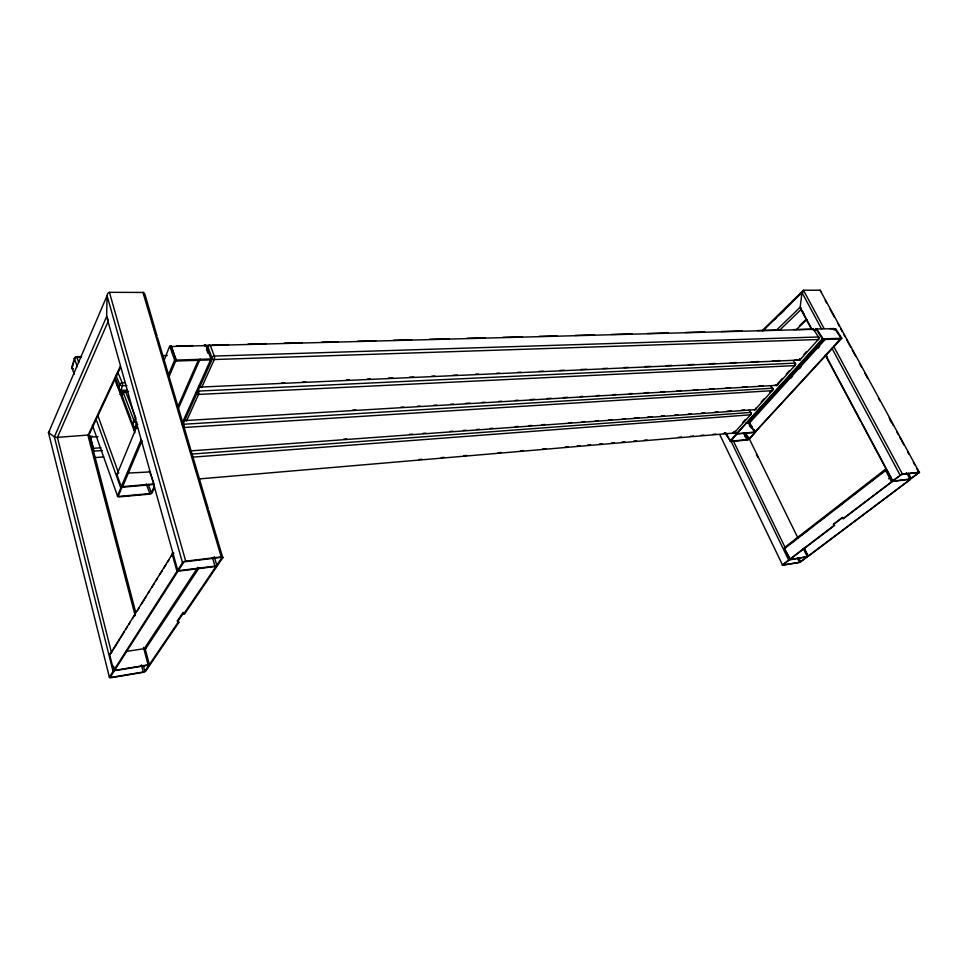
<?xml version="1.0" encoding="UTF-8"?>
<svg xmlns="http://www.w3.org/2000/svg" width="968" height="968" viewBox="0 0 968 968"><rect width="100%" height="100%" fill="white"/><g stroke="black" fill="none" stroke-linecap="round" stroke-linejoin="round"><path stroke-width="1.45" d="M800.621 307.279L801.117 308.611M118.338 496.027L121.665 487.933M123.19 392.318L134.31 421.443M110.279 677.237L113.994 671.284M800.064 359.273L800.209 358.596A1.803 0.738 -31.1 0 1 799.907 358.886M169.025 376.782L176.067 360.096L171.07 345.661L176.261 360.084L175.849 361.04L210.383 359.89L210.794 358.959L176.261 360.084M802.496 292.578L803.077 291.308M143.349 665.56L144.837 671.284L148.769 665.367M171.13 347.246L171.469 346.52L207.454 345.552L212.379 358.898L182.77 424.746M118.677 388.265L119.73 384.393L116.1 375.79M120.492 392.754L120.722 391.931L125.029 391.725M119.5 390.031A2.19 1.379 14 0 0 121.145 390.382L122.416 385.748A2.117 0.738 86.8 0 0 122.234 382.759L117.685 372.027M74.234 374.205L71.826 367.453L74.415 358.354A2.372 1.512 -15.9 0 1 77.15 356.684L81.566 356.551M72.346 367.416A2.359 1.5 -16 0 1 72.382 366.969L73.883 361.633M122.15 396.094L123.299 392.391M132.677 424.783L133.862 421.116A2.226 1.355 -19 0 1 135.883 419.604M134.032 430.373L134.673 428.425L137.577 428.243M136.73 421.624A2.154 0.762 86.3 0 1 136.573 422.568L135.145 426.961A2.226 1.512 15.7 0 1 132.834 426.114M137.771 424.202L116.947 474.61L121.302 486.759L122.633 486.638L142.018 440.755M164.197 360.229L169.642 346.108L170.864 346.193M154.529 487.557L152.206 492.724A2.202 1.089 -17.3 0 1 149.604 494.128L119.076 496.886A2.251 1.113 -16.5 0 1 117.479 495.846L120.782 488.005A2.263 1.125 -16.5 0 1 123.432 486.577L154.178 483.915M121.302 486.759L141.231 439.448M168.178 375.451L174.627 360.144L169.848 346.568M108.319 321.086L57.415 437.439L111.574 653.037M177.846 406.729L198.488 359.745M205.676 346.072L205.156 344.85L204.127 345.056M178.306 408.641L200.146 359.055M206.051 345.636L204.829 346.108M207.442 345.6L204.974 345.056M182.662 422.084L210.988 358.946L205.881 345.6M154.251 486.335L151.359 492.797L148.249 484.46M120.359 366.073L87.979 435.503L135.169 615.612M89.661 433.41L96.885 417.946M97.49 416.663L115.277 378.597M115.894 377.266L120.286 367.888M157.046 335.956L144.922 294.284L143.7 292.457L109.445 292.324L107.787 293.304L107.061 295.639L106.662 316.5L178.003 571.193L114.575 670.364L113.655 670.521L109.735 654.876L172.207 554.277A2.045 1.73 25.2 0 1 172.945 552.498M119.742 639.037L111.078 652.976A1.815 1.633 17.6 0 0 109.735 654.876M120.528 637.779L124.291 631.705M125.804 629.273L127.316 626.853M128.817 624.42L130.329 621.988M132.677 618.201L135.036 614.426M137.383 610.639L138.956 608.11M141.28 604.371L146.579 595.84M148.092 593.408L149.604 590.964M151.903 587.261L154.275 583.462M155.848 580.921L157.421 578.38M159.781 574.581L162.152 570.769M163.677 568.313L165.976 564.61M167.512 562.142L169.049 559.673M171.348 555.983L172.873 553.514M109.384 677.201L113.062 671.441A2.384 0.762 -16 0 1 115.882 670.146L148.08 664.859A2.335 0.75 -16.5 0 1 149.629 665.415L145.732 671.126A2.323 0.738 -16.5 0 1 142.974 672.385L111.017 677.733A2.372 0.75 -16 0 1 109.384 677.201L48.4 432.381L49.767 431.849M113.655 670.521L176.975 571.314L172.207 554.277L173.901 553.212M222.785 557.774A2.601 0.98 -17 0 0 221.2 556.878L185.711 561.198A2.662 1.004 -16.3 0 0 182.492 562.686L177.725 570.152A2.65 0.992 -16.3 0 0 179.419 571.011L214.63 566.595A2.589 0.968 -16.9 0 0 217.776 565.143L222.785 557.774L208.81 510.608M178.741 570.019L183.799 562.287M197.932 567.26L144.292 648.645L125.646 651.573M183.254 613.409L178.306 620.718L178.79 622.497L150.246 664.496L149.338 664.653L145.309 649.274L199.033 567.962M149.338 664.653L177.858 622.63L177.374 620.863L183.133 612.333L183.63 614.123L184.573 613.978L216.989 566.292L216.009 566.425L183.63 614.123M216.505 565.542L221.793 557.895M815.855 329.556L816.278 328.612L816.69 329.568M742.662 422.544L745.408 419.495M761.211 401.938L764.042 398.78M769.754 392.439L772.633 389.233L771.109 386.716M777.461 383.873L782.338 378.464M786.258 374.096L789.21 370.804M803.997 354.373L806.284 351.832M748.228 422.822L754.665 432.103A1.597 0.617 -29.5 0 1 754.919 432.95L749.426 438.952A1.597 0.617 -29.4 0 1 747.429 439.992L730.731 441.505A1.609 0.629 -29.1 0 1 730.441 440.658L735.91 434.608L734.518 431.595A1.682 0.665 -29.3 0 1 734.24 431.861M735.075 431.147L736.769 433.64L822.352 338.885L841.797 338.243L835.602 328.721L829.782 328.624M730.925 440.609L736.624 434.354M824.131 339.308L748.385 423.04L745.602 423.258M824.881 339.78L749.111 423.439L755.088 432.067L841.797 338.243M833.884 329.834L834.876 328.733L834.029 328.951M790.675 378.294L792.574 376.201M799.241 368.844L801.141 366.739M817.645 348.528L819.593 346.375M834.61 329.822L835.602 328.721L815.504 329.011M755.088 432.067L841.083 338.268L834.791 328.733L832.613 328.551M748.724 439.194L754.447 432.999M762.433 330.415L803.464 290.243L820.114 290.194L820.973 291.646M762.615 331.056L765.7 328.043M774.146 319.779L776.263 317.698M779.446 314.588L789.912 304.351M799.205 295.252L803.331 291.211M763.631 330.124L802.012 292.578L803.464 290.243L823.937 328.273M780.958 313.632L784.104 310.559M816.133 329.592L816.895 329.217L823.187 338.861L736.769 433.64M776.517 330.136L800.137 307.279L802.012 292.578L821.626 329.072M779.918 329.919L800.996 309.578L800.137 307.279L812.007 329.507M799.532 325.732L805.993 319.464M796.458 329.483L806.973 319.476M892.75 480.745L892.387 481.471L909.944 479.269L919.6 472.227L901.91 474.211L892.75 480.745L825.486 354.76M893.016 480.878L900.603 475.07M918.838 472.674L911.239 478.434L908.42 473.207M834.573 525.382L833.484 524.232L834.573 525.382L790.13 559.262L784.443 548.602A1.295 0.835 50.4 0 1 784.794 547.331L885.805 468.972L886.144 469.589L880.505 473.957M789.561 544.439L796.301 539.224M801.952 534.844L808.861 529.484M819.303 521.389L827.604 514.964M836.933 507.728L842.62 503.324M854.078 494.442L857.587 491.72M871.49 480.951L873.741 479.208M888.6 478.833L890.862 477.103M833.484 524.232L842.329 517.481L843.43 518.642L892.072 481.568L886.144 469.589M833.956 524.16L842.801 517.408M788.678 560.085L782.168 565.251L799.52 562.469L807.651 556.552L788.678 560.085L730.622 440.379M789.658 559.335L834.101 525.455M842.329 517.481L842.946 518.715L892.072 481.568M782.991 564.707L789.416 559.831M800.367 561.924L806.816 557.096M807.796 556.358L910.549 479.245L808.256 556.285L803.888 548.396M819.037 337.905L818.638 338.11A1.803 0.956 40.1 0 1 818.287 339.526L799.834 360.011L201.876 387.006A2.408 0.944 86.9 0 1 200.521 386.607M795.563 363.992L795.188 364.174A1.767 0.968 40.3 0 1 794.813 365.601L777.062 385.3L186.776 420.463A2.335 0.895 86.4 0 1 185.674 420.451M751.289 413.191L750.938 413.348A1.706 0.992 40.7 0 1 750.515 414.788L734.083 433.035A1.67 1.174 84.8 0 1 732.921 433.228M111.26 677.358L143.736 671.889M901.644 474.538L918.656 472.432M122.742 487.182L153.948 484.436M115.628 670.534L147.826 665.234M790.372 559.468L806.743 556.769M790.13 559.262L784.443 548.602L886.01 470.206M177.374 620.863L178.306 620.718M177.858 622.63L178.79 622.497M179.733 570.527L214.957 566.111L212.44 557.507M893.222 481.12L909.908 479.027L906.399 472.529M176.975 571.314L178.003 571.193M185.396 561.694L221.369 557.362M119.294 496.378L149.834 493.619L146.216 483.891M731.094 441.106L747.792 439.593L743.545 433.422M754.665 432.103L737.931 433.543A1.621 0.629 -29.3 0 0 735.91 434.608M737.568 433.942L754.508 432.514M418.926 459.51L421.903 459.255M441.311 457.598L444.3 457.344M463.708 455.674L466.697 455.42M498.048 452.746L501.037 452.492M520.433 450.822L523.422 450.568M542.83 448.91L545.819 448.656M565.227 446.998L568.204 446.744M577.158 445.982L580.135 445.716M587.564 445.086L590.54 444.832M599.47 444.07L602.435 443.816M611.365 443.054L614.329 442.799M621.771 442.158L624.747 441.904M633.665 441.142L636.641 440.888M644.071 440.259L647.048 440.004M678.447 437.318L681.448 437.052M690.438 436.29L693.439 436.036M700.929 435.394L703.93 435.128M712.932 434.366L715.921 434.112M723.423 433.47L726.423 433.204M199.214 478.93L734.083 433.035A1.682 1.004 40.9 0 0 734.518 431.595L734.567 432.224M127.594 473.11L150.451 471.9M117.612 474.55L116.947 474.61A2.226 1.694 19.2 0 1 118.495 472.711L118.58 473.001M749.643 423.403L748.034 422.447M191.894 454.065L750.648 412.416A1.706 0.678 -29.7 0 1 750.938 413.348L751.313 413.445M191.894 457.199L750.515 414.788A1.694 1.21 85.6 0 0 750.648 412.416L749.171 409.912M94.634 457.598L103.636 456.944M190.49 450.894L755.173 409.621L772.234 390.661A1.742 0.98 40.5 0 0 772.803 389.584M343.737 439.157L346.726 438.94M409.476 434.366L412.453 434.148M422.883 433.398L425.859 433.18M449.709 431.438L452.685 431.22M463.115 430.457L466.092 430.24M476.522 429.489L479.499 429.272M489.929 428.509L492.918 428.292M515.23 426.67L518.195 426.452M528.589 425.69L531.553 425.472M541.947 424.722L544.911 424.504M568.676 422.774L571.64 422.556M582.034 421.794L584.999 421.588M595.393 420.826L598.393 420.608M608.896 419.846L611.897 419.628M622.4 418.854L625.401 418.636M634.403 417.982L638.904 417.656M647.907 417.002L652.408 416.676M661.41 416.01L664.411 415.792M674.914 415.03L677.927 414.812M688.284 414.062L691.249 413.844M701.619 413.082L704.571 412.876M714.941 412.114L717.905 411.896M726.786 411.255L731.227 410.928M741.597 410.178L744.549 409.96M102.427 450.519L93.376 451.161A2.081 0.678 86 0 0 93.424 448.305L90.496 437.125A2.069 0.678 86.1 0 0 89.516 436.459L92.529 436.265M93.424 448.305L100.962 447.785M90.496 437.125L98.01 436.641M352.872 410.093L355.861 409.912M400.788 407.25L403.789 407.068M417.269 406.27L420.257 406.088M433.821 405.289L436.846 405.108M450.423 404.297L453.447 404.116M465.523 403.402L470.049 403.136M482.124 402.422L485.149 402.24M498.738 401.43L501.751 401.248M515.339 400.45L518.352 400.268M530.404 399.554L534.905 399.288M546.908 398.574L551.409 398.308M563.412 397.594L567.926 397.328M579.929 396.614L582.93 396.432M596.433 395.634L599.434 395.452M612.95 394.654L615.951 394.472M629.333 393.686L632.31 393.504M644.204 392.802L648.657 392.536M660.551 391.834L665.016 391.568M676.91 390.854L681.375 390.588M693.269 389.886L697.734 389.62M709.653 388.918L714.13 388.652M726.06 387.938L730.538 387.672M742.468 386.97L746.933 386.704M758.864 385.99L763.341 385.724M120.044 394.387L123.045 394.242M121.145 390.382L126.893 390.128M281.7 382.965L284.713 382.832M302.742 382.021L305.755 381.888M346.314 380.061L349.315 379.928M367.332 379.117L370.333 378.984M388.349 378.173L392.851 377.968M409.355 377.23L413.856 377.024M431.873 376.213L434.874 376.08M452.927 375.269L457.453 375.076M475.53 374.253L478.543 374.12M496.632 373.309L499.645 373.176M517.723 372.365L520.736 372.232M538.825 371.409L543.338 371.216M559.77 370.478L564.259 370.272M580.667 369.534L586.644 369.268M603.064 368.53L607.541 368.324M623.961 367.586L628.438 367.392M644.894 366.654L650.895 366.376M665.887 365.71L671.889 365.432M688.393 364.694L694.395 364.428M709.387 363.75L715.388 363.484M730.404 362.806L736.406 362.54M751.422 361.863L758.924 361.524M772.44 360.919L779.954 360.58M794.97 359.902L797.971 359.769A1.767 1.319 88.5 0 0 799.834 360.011A1.779 0.968 40.2 0 0 800.209 358.596L800.27 359.249M134.153 413.626L125.598 391.568A2.202 1.379 -18.4 0 0 123.057 393.141A2.202 1.464 15.6 0 1 124.545 391.52L128.623 391.435M782.87 565.034L799.423 562.287L797.438 558.209M126.929 385.554L122.416 385.748A2.202 1.379 14.1 0 1 119.73 384.393A2.19 1.452 -19.6 0 1 122.234 382.759L125.247 382.626M174.627 360.144L176.067 360.096M210.988 358.946L212.379 358.898M822.558 339.55L840.357 338.957M74.342 358.499A2.117 1.355 -15.9 0 1 76.775 357.01L81.179 356.877M75.758 357.724A2.372 1.512 -16 0 1 77.367 357.289L80.32 357.204M162.793 355.655L167.319 355.522M176.43 346.048L192.995 345.6M211.98 345.092L228.521 344.656M248.074 344.136L266.127 343.652M284.168 343.168L302.222 342.696M321.775 342.176L338.316 341.728M357.785 341.208L375.741 340.736M393.71 340.252L411.678 339.768M429.635 339.296L449.104 338.776M467.072 338.292L485.053 337.82M503.033 337.336L522.502 336.816M538.982 336.38L556.963 335.896M575.004 335.424L594.558 334.904M611.086 334.456L632.14 333.899M647.181 333.5L668.295 332.931M684.884 332.496L704.51 331.964M721.1 331.528L742.226 330.959M757.315 330.56L778.441 329.991M793.518 329.592L811.632 329.108A1.791 1.355 -89.8 0 1 813.531 329.314L818.444 336.985A1.839 0.75 -31.6 0 1 818.638 338.11L819.061 338.171M169.823 346.617L171.276 346.52M815.903 330.33L815.165 330.354L816.157 329.241L822.352 338.885M134.31 421.14L133.862 421.116A2.226 1.512 15.8 0 0 136.573 422.568M795.587 364.246L795.188 364.174A1.791 0.726 -31 0 0 794.958 363.121L793.373 360.58M108.053 319.525L106.662 316.5L54.377 436.895L113.062 671.441M749.813 423.379L752.378 427.082M754.084 429.538L755.79 432.006M749.486 425.545L751.083 427.856M745.166 432.769L749.426 438.952M744.707 432.805L748.954 438.988M744.888 436.278L747.429 439.992M726.012 433.616L727.706 436.108M725.347 433.144L730.441 440.658M724.814 432.756L730.731 441.505M770.855 385.724L772.379 388.241A1.754 0.702 -30.3 0 1 772.948 388.712M749.462 410.856L750.2 412.102M820.114 290.194L919.152 472.057M825.172 300.262L826.575 302.851M830.108 309.324L834.331 317.093M837.889 323.614L839.329 326.264M840.769 328.902L842.208 331.552M843.648 334.202L845.076 336.84M846.516 339.49L850.836 347.415M852.276 350.065L855.797 356.514M860.007 364.271L861.423 366.848M864.932 373.309L867.751 378.476M878.508 398.235L879.936 400.873M889.193 417.861L893.404 425.618M896.925 432.079L898.328 434.656M899.744 437.246L901.147 439.823M901.849 441.118L904.003 445.086M907.597 451.681L909.037 454.319M913.344 462.244L914.784 464.882M916.938 468.851L919.104 472.808M890.003 419.773L891.419 422.375M833.654 346.314L902.442 474.09M831.948 348.262L900.119 475.131M825.97 354.736L827.386 357.41M802.508 311.212L803.888 313.814M801.685 310.873L811.378 329.035M825.414 355.329L860.903 421.842M861.593 423.125L892.738 481.483M891.588 481.628L885.526 470.266A1.416 0.811 49.2 0 1 885.805 468.972M804.347 548.324L808.256 556.285M748.724 437.633L797.971 538.099M803.198 548.408L807.155 556.467M756.492 454.706L757.811 457.392M145.309 649.274L144.075 647.798M798.648 557.701L800.633 561.755M733.091 440.404L785.508 548.299M784.794 547.331L784.915 548.517M719.769 434.644L782.676 565.324M143.76 294.139L144.038 294.78M813.483 329.798L813.737 330.439L813.677 329.761M134.612 414.8L135.98 418.345M115.773 378.96L130.898 419.132M131.406 420.475L134.939 429.865M116.499 383.098L118.035 387.212M114.744 379.032L134.927 432.708M153.658 482.512L149.278 470.811M206.45 349.206L207.926 353.223M76.775 357.01L78.735 362.456M97.792 415.369L118.604 473.146M122.464 483.891L123.432 486.577M74.415 358.354L77.271 366.666M96.788 421.092L120.782 488.005M197.895 389.317L198.513 391.072A2.396 0.932 86.8 0 1 198.525 394.424L186.776 420.463A2.396 1.767 21.8 0 1 184.513 419.652M72.382 366.969L72.164 366.364A2.359 1.5 -15.9 0 0 72.431 367.38M92.396 425.315L117.479 495.846M182.988 422.52L183.581 424.25A2.323 0.883 86.3 0 1 183.593 427.505L772.234 390.661A1.73 1.258 86.8 0 0 772.379 388.241L183.581 424.25A2.384 1.27 -17.7 0 0 182.383 424.504M157.469 337.384L208.386 509.18M142.877 292.227L221.2 556.878M214.255 556.624L216.784 565.264M109.445 292.324L185.711 561.198M182.492 562.686L107.061 295.639L48.581 432.635L54.377 436.895L56.567 437.439L89.274 434.959L135.496 611.582M90.278 437.584L93.218 448.753M147.608 661.313L148.721 665.56M143.506 647.398L148.08 664.859M141.364 664.835L143.228 672.01M113.51 666.105L114.575 670.364M755.633 408.823L755.585 408.181A1.706 0.992 40.7 0 1 755.173 409.621A1.694 1.222 85.8 0 1 754.278 409.96M748.954 422.52A1.585 0.956 39.9 0 1 749.655 423.137M798.721 359.588A1.803 0.738 -31.1 0 1 797.971 359.769M211.52 358.196A2.517 1.767 23.1 0 0 214.267 359.527L818.287 339.526A1.791 1.367 89.8 0 0 818.444 336.985L214.267 356.067A2.493 1.416 -18.4 0 0 211.52 357.301M199.178 385.7A2.456 1.767 22.6 0 0 201.876 387.006L214.267 359.527A2.456 0.992 87.4 0 0 214.267 356.067L210.358 345.491A2.444 0.98 87.5 0 0 208.967 345.177M207.612 346.713A2.493 1.428 -18.3 0 1 210.358 345.491L813.531 329.314A1.827 0.762 -31.7 0 1 813.737 330.439M811.632 329.108A1.803 0.956 39.9 0 1 812.757 329.483M207.321 346.169A2.505 1.742 23 0 1 208.398 345.261M733.913 432.115A1.682 0.665 -29.3 0 1 733.139 432.514M124.545 391.52A2.13 0.738 86.7 0 1 125.598 391.568M134.673 428.425A2.226 1.512 15.7 0 1 134.104 428.401M776.009 384.841A1.754 0.714 -30.5 0 1 775.271 385.022A1.73 1.27 87 0 0 777.062 385.3A1.742 0.98 40.4 0 0 777.691 384.853M195.838 393.141A2.444 1.767 22.4 0 0 198.525 394.424L794.813 365.601A1.754 1.307 88.1 0 0 794.958 363.121L198.513 391.072A2.444 1.343 -18 0 0 196.722 391.58M145.406 648.076A1.779 1.597 22.2 0 1 145.914 648.536M73.447 368.784A2.105 1.331 -15.9 0 1 71.826 367.453M74.633 358.959A2.372 1.512 -16 0 1 75.032 358.293"/></g></svg>
